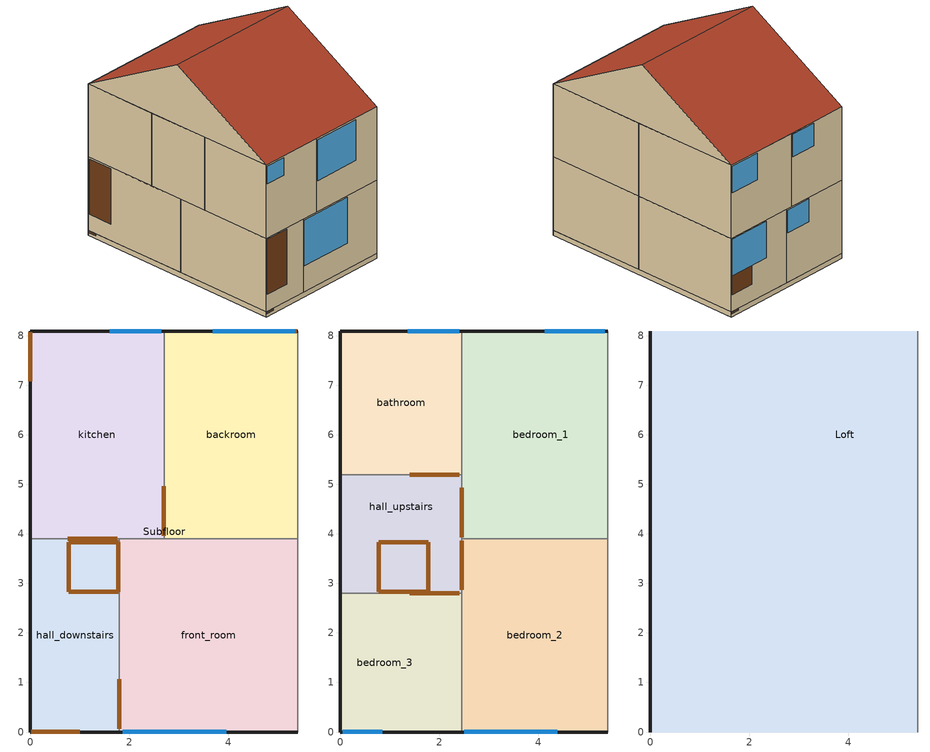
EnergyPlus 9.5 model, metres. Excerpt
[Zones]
hall_downstairs
 floor to Subfloor (GroundFloor-Construction): 1.8,3.9 1.8,0 0,0 0,3.9 z0.6
 wall outside (Wall-Construction): 0,3.9 0,0 1.8,0 z0.6:3.4
 wall to front_room (InternalWall-Construction): 1.8,0 1.8,3.9 z0.6:3.4
 wall to kitchen (InternalWall-Construction): 1.8,3.9 0,3.9 z0.6:3.4
 door inside (PartitionDoor-Construction): 1.8,0.07 1.8,1.06 z1.12:3.33; 1.76,3.9 0.76,3.9 z1.14:3.36
 door inside (HoleConstruction-Construction): 1.77,2.83 1.77,3.83 0.77,3.83 0.77,2.83 z3.4
 door (ExternalDoor-Construction): 0.04,0 0.99,0 z1.25:3.36
front_room
 floor to Subfloor (GroundFloor-Construction): 5.4,3.9 5.4,0 1.8,0 1.8,3.9 z0.6
 wall outside (Wall-Construction): 1.8,0 5.4,0 z0.6:3.4
 wall adiabatic (Adiabatic Wall-Construction): 5.4,0 5.4,3.9 z0.6:3.4
 wall to kitchen (InternalWall-Construction): 2.7,3.9 1.8,3.9 z0.6:3.4
 wall to backroom (InternalWall-Construction): 5.4,3.9 2.7,3.9 z0.6:3.4
 window (Single Glazing): 1.86,0 3.96,0 z1.59:3.34
kitchen
 floor to Subfloor (GroundFloor-Construction): 2.7,8.1 2.7,3.9 0,3.9 0,8.1 z0.6
 wall outside (Wall-Construction): 2.7,8.1 0,8.1 0,3.9 z0.6:3.4
 wall to backroom (InternalWall-Construction): 2.7,3.9 2.7,8.1 z0.6:3.4
 window (Single Glazing): 2.65,8.1 1.61,8.1 z2.48:3.35
 door inside (PartitionDoor-Construction): 2.7,3.97 2.7,4.96 z1.12:3.33
 door (ExternalDoor-Construction): 0,8.03 0,7.08 z1.22:3.33
backroom
 floor to Subfloor (GroundFloor-Construction): 5.4,8.1 5.4,3.9 2.7,3.9 2.7,8.1 z0.6
 wall outside (Wall-Construction): 5.4,8.1 2.7,8.1 z0.6:3.4
 wall adiabatic (Adiabatic Wall-Construction): 5.4,3.9 5.4,8.1 z0.6:3.4
 window (Single Glazing): 5.34,8.1 3.68,8.1 z1.96:3.35
 door (ExternalDoor-Construction): 5.34,8.1 4.4,8.1 z1.24:3.35
Subfloor
 floor ground (SubFloor-Construction): 5.4,8.1 5.4,0 0,0 0,8.1 z0.4
 wall outside (Wall-Construction): 5.4,8.1 0,8.1 0,0 5.4,0 z0.4:0.6
 wall adiabatic (Adiabatic Wall-Construction): 5.4,0 5.4,8.1 z0.4:0.6
 door (AFN_AirBrickConstruction): 5.38,8.1 5.06,8.1 / 0.02,0 0.34,0 z0.52:0.58; 0,8.07 0,7.76 z0.51:0.57
bedroom_3
 floor to hall_downstairs (Floor-Construction): 1.8,2.8 1.8,0 0,0 0,2.8 z3.4
 floor to front_room (Floor-Construction): 2.45,2.8 2.45,0 1.8,0 1.8,2.8 z3.4
 wall outside (Wall-Construction): 0,2.8 0,0 2.45,0 z3.4:6.2
 wall to bedroom_2 (InternalWall-Construction): 2.45,0 2.45,2.8 z3.4:6.2
 wall to hall_upstairs (InternalWall-Construction): 2.45,2.8 0,2.8 z3.4:6.2
 window (Single Glazing): 0.05,0 0.85,0 z5.48:6.15
 door inside (PartitionDoor-Construction): 2.4,2.8 1.4,2.8 z3.94:6.15
bedroom_2
 floor to front_room (Floor-Construction): 5.4,3.9 5.4,0 2.45,0 2.45,3.9 z3.4
 wall outside (Wall-Construction): 2.45,0 5.4,0 z3.4:6.2
 wall adiabatic (Adiabatic Wall-Construction): 5.4,0 5.4,3.9 z3.4:6.2
 wall to hall_upstairs (InternalWall-Construction): 2.45,3.9 2.45,2.8 z3.4:6.2
 wall to bedroom_1 (InternalWall-Construction): 5.4,3.9 2.45,3.9 z3.4:6.2
 window (Single Glazing): 2.51,0 4.38,0 z4.58:6.14
 door inside (PartitionDoor-Construction): 2.45,3.86 2.45,2.87 z3.95:6.16
hall_upstairs
 floor to hall_downstairs (Floor-Construction): 1.8,3.9 1.8,2.8 0,2.8 0,3.9 z3.4
 floor to kitchen (Floor-Construction): 2.45,5.2 2.45,3.9 1.8,3.9 0,3.9 0,5.2 z3.4
 floor to front_room (Floor-Construction): 2.45,3.9 2.45,2.8 1.8,2.8 1.8,3.9 z3.4
 wall outside (Wall-Construction): 0,5.2 0,2.8 z3.4:6.2
 wall to bedroom_1 (InternalWall-Construction): 2.45,3.9 2.45,5.2 z3.4:6.2
 wall to bathroom (InternalWall-Construction): 2.45,5.2 0,5.2 z3.4:6.2
 door inside (PartitionDoor-Construction): 2.45,3.94 2.45,4.93 z3.95:6.16; 2.4,5.2 1.4,5.2 z3.94:6.15
bathroom
 floor to kitchen (Floor-Construction): 2.45,8.1 2.45,5.2 0,5.2 0,8.1 z3.4
 wall outside (Wall-Construction): 2.45,8.1 0,8.1 0,5.2 z3.4:6.2
 wall to bedroom_1 (InternalWall-Construction): 2.45,5.2 2.45,8.1 z3.4:6.2
 window (Single Glazing): 2.4,8.1 1.36,8.1 z5.28:6.15
bedroom_1
 floor to kitchen (Floor-Construction): 2.7,8.1 2.7,3.9 2.45,3.9 2.45,8.1 z3.4
 floor to backroom (Floor-Construction): 5.4,8.1 5.4,3.9 2.7,3.9 2.7,8.1 z3.4
 wall outside (Wall-Construction): 5.4,8.1 2.45,8.1 z3.4:6.2
 wall adiabatic (Adiabatic Wall-Construction): 5.4,3.9 5.4,8.1 z3.4:6.2
 window (Single Glazing): 5.34,8.1 4.13,8.1 z5.13:6.14
Loft
 floor to bedroom_3 (Last floor-Construction): 2.45,2.8 2.45,0 0,0 0,2.8 z6.2
 floor to bedroom_2 (Last floor-Construction): 5.4,3.9 5.4,0 2.45,0 2.45,3.9 z6.2
 floor to hall_upstairs (Last floor-Construction): 2.45,5.2 2.45,2.8 0,2.8 0,5.2 z6.2
 floor to bathroom (Last floor-Construction): 2.45,8.1 2.45,5.2 0,5.2 0,8.1 z6.2
 floor to bedroom_1 (Last floor-Construction): 5.4,8.1 5.4,3.9 2.45,3.9 2.45,8.1 z6.2
 wall outside (Wall-Construction): 0,8.1,6.2 0,0,6.2 0,4.05,8.5
 wall adiabatic (Adiabatic Wall-Construction): 5.4,0,6.2 5.4,8.1,6.2 5.4,4.05,8.5
 roof outside (Roof-Construction): 0,4.05,8.5 0,0,6.2 5.4,0,6.2 5.4,4.05,8.5; 5.4,4.05,8.5 5.4,8.1,6.2 0,8.1,6.2 0,4.05,8.5
[Building]
Mid terraced solid walls - thermostat experiment: North Axis=30; Terrain=Suburbs; Loads Convergence Tolerance Value=0.04; Temperature Convergence Tolerance Value=0.4; Solar Distribution=FullExterior; Maximum Number of Warmup Days=25; Minimum Number of Warmup Days=6
[Site:Location]
cambridge-cambridgeshire: Latitude=52.205; Longitude=0.122; Time Zone=0; Elevation=43.5
[SITE:GROUNDTEMPERATURE:BUILDINGSURFACE]
6.4, 5.9, 6.9, 8.9, 11, 13.5, 16.1, 16, 15.3, 13.5, 10.8, 7.6
[MATERIAL]
Name | Roughness | Thickness | Conductivity | Density | Specific Heat | Thermal Absorptance | Solar Absorptance | Visible Absorptance
beizaee_brick_outer_leaf-Wall-0.105; beizaee_brick_outer_leaf-Adiabatic Wall-0.105 | Rough | 0.105 | 0.84 | 800 | 1700 | 0.9 | 0.7 | 0.7
beizaee_brick_inner_leaf-Wall-0.105; beizaee_brick_inner_leaf-Adiabatic Wall-0.105; beizaee_brick_inner_leaf-InternalWall-0.105 | Rough | 0.105 | 0.62 | 800 | 1700 | 0.9 | 0.7 | 0.7
beizaee_plaster_dense-Wall-0.013; beizaee_plaster_dense-Adiabatic Wall-0.013; beizaee_plaster_dense-InternalWall-0.013 | Smooth | 0.013 | 0.5 | 1000 | 1300 | 0.9 | 0.7 | 0.7
Adiabatic_insulation-Adiabatic Wall-1.0 | Rough | 1 | 0.01 | 10 | 100 | 0.9 | 0.7 | 0.7
beizaee_clay_tile-Roof-0.025 | MediumSmooth | 0.025 | 1 | 800 | 2000 | 0.9 | 0.7 | 0.7
beizaee_roofing_felt-Roof-0.005 | Rough | 0.005 | 0.19 | 837 | 960 | 0.9 | 0.7 | 0.7
beizaee_timber_flooring-GroundFloor-0.02; beizaee_timber_flooring-Floor-0.02 | MediumSmooth | 0.02 | 0.14 | 1200 | 650 | 0.9 | 0.7 | 0.7
beizaee_carpet-GroundFloor-0.005; beizaee_carpet-Floor-0.005 | Rough | 0.005 | 0.06 | 1300 | 200 | 0.95 | 0.7 | 0.7
beizaee_plasterboard-Floor-0.013; beizaee_plasterboard-Last floor-0.013 | Smooth | 0.013 | 0.25 | 896 | 2800 | 0.9 | 0.7 | 0.7
Painted_plaster_CODE-ExternalDoor-0.04 | MediumSmooth | 0.04 | 0.58 | 800 | 1090 | 0.96 | 0.92 | 0.92
Painted_plaster_CODE-ExternalDoor-0.02 | MediumSmooth | 0.02 | 0.58 | 800 | 1090 | 0.96 | 0.92 | 0.92
Door_WoodSolid_35mm-PartitionDoor-0.035 | Rough | 0.035 | 0.19 | 700 | 2390 | 0.9 | 0.5 | 0.5
Wood_plastic_CODE-Furniture-0.0254 | Smooth | 0.0254 | 0.5 | 800 | 1400 | 0.95 | 0.78 | 0.78
Alluvial_clay_CODE-SubFloor-0.1 | Rough | 0.1 | 1.21 | 1960 | 840 | 0.9 | 0.7 | 0.7
[MATERIAL:NOMASS] Thermal Absorptance=0.9; Solar Absorptance=0.7; Visible Absorptance=0.7
Name | Roughness | Thermal Resistance
AIR-GAP-Wall-0.07; AIR-GAP-Adiabatic Wall-0.07; AIR-GAP-Roof-0.02; AIR-GAP-Floor-0.1 | Smooth | 0.15
AFN_AirBrickPanel | Rough | 0.1
[MATERIAL:INFRAREDTRANSPARENT]
IRTMaterial
[WINDOWMATERIAL:GLAZING]
beizaee_glazing: Optical Data Type=SpectralAverage; Thickness=0.003; Solar Transmittance at Normal Incidence=0.837; Front Side Solar Reflectance at Normal Incidence=0.075; Back Side Solar Reflectance at Normal Incidence=0.075; Visible Transmittance at Normal Incidence=0.898; Front Side Visible Reflectance at Normal Incidence=0.081; Back Side Visible Reflectance at Normal Incidence=0.081; Infrared Transmittance at Normal Incidence=0; Front Side Infrared Hemispherical Emissivity=0.84; Back Side Infrared Hemispherical Emissivity=0.84; Conductivity=0.9; Dirt Correction Factor for Solar and Visible Transmittance=1; Solar Diffusing=No; Youngs modulus=72000000000; Poissons ratio=0.22
[WINDOWMATERIAL:SHADE]
always_closed_blind_mat: Solar Transmittance=0.2; Solar Reflectance=0.2; Visible Transmittance=0.05; Visible Reflectance=0.3; Infrared Hemispherical Emissivity=0.9; Infrared Transmittance=0; Thickness=0.9; Conductivity=0.1; Shade to Glass Distance=0.1; Top Opening Multiplier=0.001; Bottom Opening Multiplier=0.002; LeftSide Opening Multiplier=0.5; RightSide Opening Multiplier=0.5; Airflow Permeability=0
[CONSTRUCTION]
Wall-Construction: beizaee_brick_outer_leaf-Wall-0.105, AIR-GAP-Wall-0.07, beizaee_brick_inner_leaf-Wall-0.105, beizaee_plaster_dense-Wall-0.013
Adiabatic Wall-Construction: beizaee_brick_outer_leaf-Adiabatic Wall-0.105, AIR-GAP-Adiabatic Wall-0.07, beizaee_brick_inner_leaf-Adiabatic Wall-0.105, beizaee_plaster_dense-Adiabatic Wall-0.013, Adiabatic_insulation-Adiabatic Wall-1.0
Roof-Construction: beizaee_clay_tile-Roof-0.025, AIR-GAP-Roof-0.02, beizaee_roofing_felt-Roof-0.005
GroundFloor-Construction: beizaee_timber_flooring-GroundFloor-0.02, beizaee_carpet-GroundFloor-0.005
Floor-Construction: beizaee_plasterboard-Floor-0.013, AIR-GAP-Floor-0.1, beizaee_timber_flooring-Floor-0.02, beizaee_carpet-Floor-0.005
InternalWall-Construction: beizaee_plaster_dense-InternalWall-0.013, beizaee_brick_inner_leaf-InternalWall-0.105, beizaee_plaster_dense-InternalWall-0.013
HoleConstruction-Construction: IRTMaterial
ExternalDoor-Construction: Painted_plaster_CODE-ExternalDoor-0.02, Painted_plaster_CODE-ExternalDoor-0.04, Painted_plaster_CODE-ExternalDoor-0.02
PartitionDoor-Construction: Door_WoodSolid_35mm-PartitionDoor-0.035
Furniture-Construction: Wood_plastic_CODE-Furniture-0.0254
Last floor-Construction: beizaee_plasterboard-Last floor-0.013
SubFloor-Construction: Alluvial_clay_CODE-SubFloor-0.1
Single Glazing: beizaee_glazing
AFN_AirBrickConstruction: AFN_AirBrickPanel
[ZONE] Type=1; Multiplier=1; Ceiling Height=autocalculate; Volume=autocalculate; Floor Area=autocalculate; Part of Total Floor Area=Yes
hall_downstairs; front_room; kitchen; backroom; bedroom_3; bedroom_1; hall_upstairs; bathroom; bedroom_2; Subfloor; Loft
[WINDOWSHADINGCONTROL]
bedroom_3_blinds: Zone=bedroom_3; Shading Type=InteriorShade; Shading Control Type=AlwaysOn; Schedule=AlwaysOnSchedule; Shading Control Is Scheduled=Yes; Glare Control Is Active=No; Shading Device Material=always_closed_blind_mat; Type of Slat Angle Control for Blinds=FixedSlatAngle; Multiple Surface Control Type=Group; Fenestration Surface 1=Block bedroom_3 Storey 0 Wall 0004_window
[INTERNALMASS] Construction=Furniture-Construction
Name | Zone or ZoneList | Surface Area
IntMass-Furniture-hall_downstairs | hall_downstairs | 148.06
IntMass-Furniture-front_room | front_room | 296.119
IntMass-Furniture-kitchen | kitchen | 239.173
IntMass-Furniture-backroom | backroom | 239.173
IntMass-Furniture-bedroom_3 | bedroom_3 | 14.4685
IntMass-Furniture-bedroom_2 | bedroom_2 | 24.2653
IntMass-Furniture-hall_upstairs | hall_upstairs | 124.016
IntMass-Furniture-bathroom | bathroom | 14.9852
IntMass-Furniture-bedroom_1 | bedroom_1 | 26.1319
[ZONECONTROL:THERMOSTAT] Control Type Schedule=AlwaysOnSchedule; Temperature Difference Between Cutout And Setpoint=0
Name | Zone or ZoneList | Control 1
hall_downstairs_Thermostat | hall_downstairs | hall_downstairs_Coheat_Set
front_room_Thermostat | front_room | front_room_Coheat_Set
kitchen_Thermostat | kitchen | kitchen_Coheat_Set
backroom_Thermostat | backroom | backroom_Coheat_Set
bedroom_3_Thermostat | bedroom_3 | bedroom_3_Coheat_Set
bedroom_1_Thermostat | bedroom_1 | bedroom_1_Coheat_Set
hall_upstairs_Thermostat | hall_upstairs | hall_upstairs_Coheat_Set
bathroom_Thermostat | bathroom | bathroom_Coheat_Set
bedroom_2_Thermostat | bedroom_2 | bedroom_2_Coheat_Set
[THERMOSTATSETPOINT:SINGLEHEATING]
Name | Setpoint Temperature Schedule
hall_downstairs_Coheat_Set | hall_downstairs-thermostat dual sp control-heating-ext
front_room_Coheat_Set | front_room-thermostat dual sp control-heating-ext
kitchen_Coheat_Set | kitchen-thermostat dual sp control-heating-ext
backroom_Coheat_Set | backroom-thermostat dual sp control-heating-ext
bedroom_3_Coheat_Set | bedroom_3-thermostat dual sp control-heating-ext
bedroom_1_Coheat_Set | bedroom_1-thermostat dual sp control-heating-ext
hall_upstairs_Coheat_Set | hall_upstairs-thermostat dual sp control-heating-ext
bathroom_Coheat_Set | bathroom-thermostat dual sp control-heating-ext
bedroom_2_Coheat_Set | bedroom_2-thermostat dual sp control-heating-ext
[ZONEHVAC:IDEALLOADSAIRSYSTEM] Availability Schedule=AlwaysOnSchedule; Maximum Heating Supply Air Temperature=50; Minimum Cooling Supply Air Temperature=13; Maximum Heating Supply Air Humidity Ratio=0.0156; Minimum Cooling Supply Air Humidity Ratio=0.0077; Heating Limit=NoLimit; Cooling Limit=NoLimit; Heating Availability Schedule=AlwaysOnSchedule; Cooling Availability Schedule=AlwaysOffSchedule; Dehumidification Control Type=None; Cooling Sensible Heat Ratio=0.7; Humidification Control Type=None; Demand Controlled Ventilation Type=None; Outdoor Air Economizer Type=NoEconomizer; Heat Recovery Type=None; Sensible Heat Recovery Effectiveness=0; Latent Heat Recovery Effectiveness=0
hall_downstairs_IdealLoads; front_room_IdealLoads; kitchen_IdealLoads; backroom_IdealLoads; bedroom_3_IdealLoads; bedroom_1_IdealLoads; hall_upstairs_IdealLoads; bathroom_IdealLoads; bedroom_2_IdealLoads
[Zone equipment]
hall_downstairs: hall_downstairs_IdealLoads
front_room: front_room_IdealLoads
kitchen: kitchen_IdealLoads
backroom: backroom_IdealLoads
bedroom_3: bedroom_3_IdealLoads
bedroom_1: bedroom_1_IdealLoads
hall_upstairs: hall_upstairs_IdealLoads
bathroom: bathroom_IdealLoads
bedroom_2: bedroom_2_IdealLoads
[SCHEDULE:COMPACT]
hall_downstairs-thermostat dual sp control-heating-ext: Through: 12/31, For: AllDays, Until: 24:00, 24
front_room-thermostat dual sp control-heating-ext: Through: 12/31, For: AllDays, Until: 24:00, 24.32
kitchen-thermostat dual sp control-heating-ext: Through: 12/31, For: AllDays, Until: 24:00, 25.15
backroom-thermostat dual sp control-heating-ext: Through: 12/31, For: AllDays, Until: 24:00, 24.64
bedroom_3-thermostat dual sp control-heating-ext: Through: 12/31, For: AllDays, Until: 24:00, 24.83
bedroom_1-thermostat dual sp control-heating-ext: Through: 12/31, For: AllDays, Until: 24:00, 24.62
hall_upstairs-thermostat dual sp control-heating-ext; bedroom_2-thermostat dual sp control-heating-ext: Through: 12/31, For: AllDays, Until: 24:00, 24.67
bathroom-thermostat dual sp control-heating-ext: Through: 12/31, For: AllDays, Until: 24:00, 23.53
[SCHEDULE:CONSTANT]
Name | Hourly Value
AlwaysOnSchedule | 1
AlwaysOffSchedule | 0
[AIRFLOWNETWORK:SIMULATIONCONTROL]
AFN_SimulationControl: AirflowNetwork Control=MultizoneWithoutDistribution; Wind Pressure Coefficient Type=Input; Height Selection for Local Wind Pressure Calculation=ExternalNode; Building Type=LowRise; Maximum Number of Iterations=500; Initialization Type=ZeroNodePressures; Relative Airflow Convergence Tolerance=1e-05; Absolute Airflow Convergence Tolerance=1e-06; Convergence Acceleration Limit=-0.5; Azimuth Angle of Long Axis of Building=0; Ratio of Building Width Along Short Axis to Width Along Long Axis=1; Height Dependence of External Node Temperature=No; Solver=SkylineLU; Allow Unsupported Zone Equipment=No
[AIRFLOWNETWORK:MULTIZONE:ZONE] Ventilation Control Mode=Constant; Minimum Venting Open Factor=1; Indoor and Outdoor Temperature Difference Lower Limit For Maximum Venting Open Factor=0; Indoor and Outdoor Temperature Difference Upper Limit for Minimum Venting Open Factor=100; Indoor and Outdoor Enthalpy Difference Lower Limit For Maximum Venting Open Factor=0; Indoor and Outdoor Enthalpy Difference Upper Limit for Minimum Venting Open Factor=100000; Venting Availability Schedule=AlwaysOnSchedule; Single Sided Wind Pressure Coefficient Algorithm=Standard; Facade Width=0
hall_downstairs; front_room; kitchen; backroom; bedroom_3; bedroom_1; hall_upstairs; bathroom; bedroom_2; Subfloor; Loft
[AIRFLOWNETWORK:MULTIZONE:SURFACE] WindowDoor Opening Factor or Crack Factor=1; Minimum Venting Open Factor=0; Indoor and Outdoor Temperature Difference Lower Limit For Maximum Venting Open Factor=0; Indoor and Outdoor Temperature Difference Upper Limit for Minimum Venting Open Factor=100; Indoor and Outdoor Enthalpy Difference Lower Limit For Maximum Venting Open Factor=0; Indoor and Outdoor Enthalpy Difference Upper Limit for Minimum Venting Open Factor=300000; Equivalent Rectangle Method=PolygonHeight; Equivalent Rectangle Aspect Ratio=1
Name | Leakage Component | Ventilation Control Mode | Venting Availability Schedule
Block hall_downstairs Storey 0 Wall 0003 | Block hall_downstairs Storey 0 Wall 0003_Surface_Crack | ZoneLevel
Block hall_downstairs Storey 0 Wall 0004 | Block hall_downstairs Storey 0 Wall 0004_Surface_Crack | ZoneLevel
Block front_room Storey 0 Wall 0004 | Block front_room Storey 0 Wall 0004_Surface_Crack | ZoneLevel
Block kitchen Storey 0 Wall 0002 | Block kitchen Storey 0 Wall 0002_Surface_Crack | ZoneLevel
Block kitchen Storey 0 Wall 0003 | Block kitchen Storey 0 Wall 0003_Surface_Crack | ZoneLevel
Block backroom Storey 0 Wall 0002 | Block backroom Storey 0 Wall 0002_Surface_Crack | ZoneLevel
Block bedroom_3 Storey 0 Wall 0003 | Block bedroom_3 Storey 0 Wall 0003_Surface_Crack | ZoneLevel
Block bedroom_3 Storey 0 Wall 0004 | Block bedroom_3 Storey 0 Wall 0004_Surface_Crack | ZoneLevel
Block bedroom_2 Storey 0 Wall 0004 | Block bedroom_2 Storey 0 Wall 0004_Surface_Crack | ZoneLevel
Block hall_upstairs Storey 0 Wall 0003 | Block hall_upstairs Storey 0 Wall 0003_Surface_Crack | ZoneLevel
Block bathroom Storey 0 Wall 0002 | Block bathroom Storey 0 Wall 0002_Surface_Crack | ZoneLevel
Block bathroom Storey 0 Wall 0003 | Block bathroom Storey 0 Wall 0003_Surface_Crack | ZoneLevel
Block bedroom_1 Storey 0 Wall 0002 | Block bedroom_1 Storey 0 Wall 0002_Surface_Crack | ZoneLevel
Block Subfloor Storey 0 Wall 0002 | Block Subfloor Storey 0 Wall 0002_Surface_Crack | ZoneLevel
Block Subfloor Storey 0 Wall 0003 | Block Subfloor Storey 0 Wall 0003_Surface_Crack | ZoneLevel
Block Subfloor Storey 0 Wall 0004 | Block Subfloor Storey 0 Wall 0004_Surface_Crack | ZoneLevel
roof surface 1 | roof surface 1_Surface_Crack | ZoneLevel
roof surface 2 | roof surface 2_Surface_Crack | ZoneLevel
loft side wall 1 | loft side wall 1_Surface_Crack | ZoneLevel
Block hall_downstairs Storey 0 Wall 0001_1 | Block hall_downstairs Storey 0 Wall 0001_1_Surface_Crack | ZoneLevel
Block front_room Storey 0 Wall 0003_1 | Block front_room Storey 0 Wall 0003_1_Surface_Crack | ZoneLevel
Block hall_downstairs Storey 0 Wall 0002_1 | Block hall_downstairs Storey 0 Wall 0002_1_Surface_Crack | ZoneLevel
Block kitchen Storey 0 Wall 0004_1 | Block kitchen Storey 0 Wall 0004_1_Surface_Crack | ZoneLevel
Block kitchen Storey 0 Wall 0004_2 | Block kitchen Storey 0 Wall 0004_2_Surface_Crack | ZoneLevel
Block hall_downstairs Storey 0 Floor 0001_1 | Block hall_downstairs Storey 0 Floor 0001_1_Surface_Crack | ZoneLevel
storey 2 Subfloor ceiling_1 | storey 2 Subfloor ceiling_1_Surface_Crack | ZoneLevel
storey 2 Subfloor ceiling_2 | storey 2 Subfloor ceiling_2_Surface_Crack | ZoneLevel
storey 2 Subfloor ceiling_3 | storey 2 Subfloor ceiling_3_Surface_Crack | ZoneLevel
storey 2 Subfloor ceiling_4 | storey 2 Subfloor ceiling_4_Surface_Crack | ZoneLevel
Block hall_downstairs Storey 0 Roof 0001_1 | Block hall_downstairs Storey 0 Roof 0001_1_Surface_Crack | ZoneLevel
Block hall_downstairs Storey 0 Roof 0001_2 | Block hall_downstairs Storey 0 Roof 0001_2_Surface_Crack | ZoneLevel
Block bedroom_3 Storey 0 Floor 0001_1 | Block bedroom_3 Storey 0 Floor 0001_1_Surface_Crack | ZoneLevel
Block bedroom_3 Storey 0 Floor 0001_2 | Block bedroom_3 Storey 0 Floor 0001_2_Surface_Crack | ZoneLevel
Block hall_upstairs Storey 0 Floor 0001_1 | Block hall_upstairs Storey 0 Floor 0001_1_Surface_Crack | ZoneLevel
Block hall_upstairs Storey 0 Floor 0001_2 | Block hall_upstairs Storey 0 Floor 0001_2_Surface_Crack | ZoneLevel
Block hall_upstairs Storey 0 Floor 0001_3 | Block hall_upstairs Storey 0 Floor 0001_3_Surface_Crack | ZoneLevel
Block front_room Storey 0 Wall 0002_1 | Block front_room Storey 0 Wall 0002_1_Surface_Crack | ZoneLevel
Block front_room Storey 0 Wall 0002_2 | Block front_room Storey 0 Wall 0002_2_Surface_Crack | ZoneLevel
Block backroom Storey 0 Wall 0004_1 | Block backroom Storey 0 Wall 0004_1_Surface_Crack | ZoneLevel
Block front_room Storey 0 Floor 0001_1 | Block front_room Storey 0 Floor 0001_1_Surface_Crack | ZoneLevel
Block front_room Storey 0 Roof 0001_1 | Block front_room Storey 0 Roof 0001_1_Surface_Crack | ZoneLevel
Block front_room Storey 0 Roof 0001_2 | Block front_room Storey 0 Roof 0001_2_Surface_Crack | ZoneLevel
Block front_room Storey 0 Roof 0001_3 | Block front_room Storey 0 Roof 0001_3_Surface_Crack | ZoneLevel
Block bedroom_2 Storey 0 Floor 0001_1 | Block bedroom_2 Storey 0 Floor 0001_1_Surface_Crack | ZoneLevel
Block kitchen Storey 0 Wall 0001_1 | Block kitchen Storey 0 Wall 0001_1_Surface_Crack | ZoneLevel
Block backroom Storey 0 Wall 0003_1 | Block backroom Storey 0 Wall 0003_1_Surface_Crack | ZoneLevel
Block kitchen Storey 0 Floor 0001_1 | Block kitchen Storey 0 Floor 0001_1_Surface_Crack | ZoneLevel
Block kitchen Storey 0 Roof 0001_1 | Block kitchen Storey 0 Roof 0001_1_Surface_Crack | ZoneLevel
Block kitchen Storey 0 Roof 0001_2 | Block kitchen Storey 0 Roof 0001_2_Surface_Crack | ZoneLevel
Block kitchen Storey 0 Roof 0001_3 | Block kitchen Storey 0 Roof 0001_3_Surface_Crack | ZoneLevel
Block bathroom Storey 0 Floor 0001_1 | Block bathroom Storey 0 Floor 0001_1_Surface_Crack | ZoneLevel
Block bedroom_1 Storey 0 Floor 0001_1 | Block bedroom_1 Storey 0 Floor 0001_1_Surface_Crack | ZoneLevel
Block bedroom_1 Storey 0 Floor 0001_2 | Block bedroom_1 Storey 0 Floor 0001_2_Surface_Crack | ZoneLevel
Block backroom Storey 0 Floor 0001_1 | Block backroom Storey 0 Floor 0001_1_Surface_Crack | ZoneLevel
Block backroom Storey 0 Roof 0001_1 | Block backroom Storey 0 Roof 0001_1_Surface_Crack | ZoneLevel
Block bedroom_3 Storey 0 Wall 0001_1 | Block bedroom_3 Storey 0 Wall 0001_1_Surface_Crack | ZoneLevel
Block bedroom_2 Storey 0 Wall 0003_1 | Block bedroom_2 Storey 0 Wall 0003_1_Surface_Crack | ZoneLevel
Block bedroom_2 Storey 0 Wall 0003_2 | Block bedroom_2 Storey 0 Wall 0003_2_Surface_Crack | ZoneLevel
Block bedroom_3 Storey 0 Wall 0002_1 | Block bedroom_3 Storey 0 Wall 0002_1_Surface_Crack | ZoneLevel
Block hall_upstairs Storey 0 Wall 0004_1 | Block hall_upstairs Storey 0 Wall 0004_1_Surface_Crack | ZoneLevel
storey 2 bedroom_3 ceiling_1 | storey 2 bedroom_3 ceiling_1_Surface_Crack | ZoneLevel
Block Loft_0 Storey 0 Floor 0001_1 | Block Loft_0 Storey 0 Floor 0001_1_Surface_Crack | ZoneLevel
Block bedroom_2 Storey 0 Wall 0002_1 | Block bedroom_2 Storey 0 Wall 0002_1_Surface_Crack | ZoneLevel
Block bedroom_1 Storey 0 Wall 0004_1 | Block bedroom_1 Storey 0 Wall 0004_1_Surface_Crack | ZoneLevel
Block hall_upstairs Storey 0 Wall 0001_1 | Block hall_upstairs Storey 0 Wall 0001_1_Surface_Crack | ZoneLevel
Block hall_upstairs Storey 0 Wall 0001_2 | Block hall_upstairs Storey 0 Wall 0001_2_Surface_Crack | ZoneLevel
storey 2 bedroom_2 ceiling_1 | storey 2 bedroom_2 ceiling_1_Surface_Crack | ZoneLevel
Block Loft_1 Storey 0 Floor 0001_1 | Block Loft_1 Storey 0 Floor 0001_1_Surface_Crack | ZoneLevel
Block bedroom_1 Storey 0 Wall 0003_1 | Block bedroom_1 Storey 0 Wall 0003_1_Surface_Crack | ZoneLevel
Block bedroom_1 Storey 0 Wall 0003_2 | Block bedroom_1 Storey 0 Wall 0003_2_Surface_Crack | ZoneLevel
Block hall_upstairs Storey 0 Wall 0002_1 | Block hall_upstairs Storey 0 Wall 0002_1_Surface_Crack | ZoneLevel
Block bathroom Storey 0 Wall 0004_1 | Block bathroom Storey 0 Wall 0004_1_Surface_Crack | ZoneLevel
storey 2 hall_upstairs ceiling_1 | storey 2 hall_upstairs ceiling_1_Surface_Crack | ZoneLevel
Block Loft_2 Storey 0 Floor 0001_1 | Block Loft_2 Storey 0 Floor 0001_1_Surface_Crack | ZoneLevel
Block bathroom Storey 0 Wall 0001_1 | Block bathroom Storey 0 Wall 0001_1_Surface_Crack | ZoneLevel
storey 2 bathroom ceiling_1 | storey 2 bathroom ceiling_1_Surface_Crack | ZoneLevel
Block Loft_3 Storey 0 Floor 0001_1 | Block Loft_3 Storey 0 Floor 0001_1_Surface_Crack | ZoneLevel
storey 2 bedroom_1 ceiling_1 | storey 2 bedroom_1 ceiling_1_Surface_Crack | ZoneLevel
Block Loft_4 Storey 0 Floor 0001_1 | Block Loft_4 Storey 0 Floor 0001_1_Surface_Crack | ZoneLevel
Block front_room Storey 0 Wall 0004_window | Block front_room Storey 0 Wall 0004_window_Opening | Constant | AlwaysOffSchedule
Block backroom Storey 0 Wall 0002_window | Block backroom Storey 0 Wall 0002_window_Opening | Constant | AlwaysOffSchedule
Block kitchen Storey 0 Wall 0002_window | Block kitchen Storey 0 Wall 0002_window_Opening | Constant | AlwaysOffSchedule
Block bedroom_3 Storey 0 Wall 0004_window | Block bedroom_3 Storey 0 Wall 0004_window_Opening | Constant | AlwaysOffSchedule
Block bedroom_1 Storey 0 Wall 0002_window | Block bedroom_1 Storey 0 Wall 0002_window_Opening | Constant | AlwaysOffSchedule
Block bedroom_2 Storey 0 Wall 0004_window | Block bedroom_2 Storey 0 Wall 0004_window_Opening | Constant | AlwaysOffSchedule
Block bathroom Storey 0 Wall 0002_window | Block bathroom Storey 0 Wall 0002_window_Opening | Constant | AlwaysOffSchedule
Block front_room Storey 0 Wall 0003_1_door | Block front_room Storey 0 Wall 0003_1_door_Opening | Constant | AlwaysOnSchedule
Block kitchen Storey 0 Wall 0004_1_door | Block kitchen Storey 0 Wall 0004_1_door_Opening | Constant | AlwaysOnSchedule
Block backroom Storey 0 Wall 0003_1_door | Block backroom Storey 0 Wall 0003_1_door_Opening | Constant | AlwaysOnSchedule
Block bedroom_3 Storey 0 Wall 0002_1_door | Block bedroom_3 Storey 0 Wall 0002_1_door_Opening | Constant | AlwaysOnSchedule
Block bedroom_1 Storey 0 Wall 0003_1_door | Block bedroom_1 Storey 0 Wall 0003_1_door_Opening | Constant | AlwaysOnSchedule
Block bathroom Storey 0 Wall 0004_1_door | Block bathroom Storey 0 Wall 0004_1_door_Opening | Constant | AlwaysOnSchedule
Block bedroom_2 Storey 0 Wall 0003_2_door | Block bedroom_2 Storey 0 Wall 0003_2_door_Opening | Constant | AlwaysOnSchedule
Block hall_downstairs Storey 0 Roof 0001_1_hole | Block hall_downstairs Storey 0 Roof 0001_1_hole_Opening | Constant | AlwaysOnSchedule
Block hall_downstairs Storey 0 Wall 0004_extdoor | Block hall_downstairs Storey 0 Wall 0004_extdoor_Opening | Constant | AlwaysOffSchedule
Block kitchen Storey 0 Wall 0003_extdoor | Block kitchen Storey 0 Wall 0003_extdoor_Opening | Constant | AlwaysOffSchedule
Block backroom Storey 0 Wall 0002_extdoor | Block backroom Storey 0 Wall 0002_extdoor_Opening | Constant | AlwaysOffSchedule
Block Subfloor Storey 0 Wall 0002_vent | Block Subfloor Storey 0 Wall 0002_vent_Opening | Constant | AlwaysOnSchedule
Block Subfloor Storey 0 Wall 0004_vent | Block Subfloor Storey 0 Wall 0004_vent_Opening | Constant | AlwaysOnSchedule
Block Subfloor Storey 0 Wall 0003_vent | Block Subfloor Storey 0 Wall 0003_vent_Opening | Constant | AlwaysOnSchedule
[AIRFLOWNETWORK:MULTIZONE:REFERENCECRACKCONDITIONS]
ReferenceCrackConditions: Reference Temperature=20; Reference Barometric Pressure=101325; Reference Humidity Ratio=0
[AIRFLOWNETWORK:MULTIZONE:SURFACE:CRACK] Reference Crack Conditions=ReferenceCrackConditions
Name | Air Mass Flow Coefficient at Reference Conditions | Air Mass Flow Exponent
Block Loft_0 Storey 0 Floor 0001_1_Surface_Crack | 0.02058 | 0.7
Block Loft_1 Storey 0 Floor 0001_1_Surface_Crack | 0.034515 | 0.7
Block Loft_2 Storey 0 Floor 0001_1_Surface_Crack | 0.01764 | 0.7
Block Loft_3 Storey 0 Floor 0001_1_Surface_Crack | 0.021315 | 0.7
Block Loft_4 Storey 0 Floor 0001_1_Surface_Crack | 0.03717 | 0.7
Block Subfloor Storey 0 Wall 0002_Surface_Crack; Block Subfloor Storey 0 Wall 0004_Surface_Crack | 0.000216 | 0.7
Block Subfloor Storey 0 Wall 0003_Surface_Crack | 0.000324 | 0.7
Block backroom Storey 0 Floor 0001_1_Surface_Crack; Block backroom Storey 0 Roof 0001_1_Surface_Crack; Block bedroom_1 Storey 0 Floor 0001_2_Surface_Crack; Block kitchen Storey 0 Floor 0001_1_Surface_Crack; storey 2 Subfloor ceiling_1_Surface_Crack; storey 2 Subfloor ceiling_4_Surface_Crack | 0.02268 | 0.7
Block backroom Storey 0 Wall 0002_Surface_Crack; Block kitchen Storey 0 Wall 0002_Surface_Crack | 0.001512 | 0.7
Block backroom Storey 0 Wall 0003_1_Surface_Crack; Block kitchen Storey 0 Wall 0001_1_Surface_Crack | 0.0588 | 0.75
Block backroom Storey 0 Wall 0004_1_Surface_Crack; Block front_room Storey 0 Wall 0002_2_Surface_Crack | 0.0378 | 0.75
Block bathroom Storey 0 Floor 0001_1_Surface_Crack; storey 2 bathroom ceiling_1_Surface_Crack | 0.007105 | 0.7
Block bathroom Storey 0 Wall 0001_1_Surface_Crack | 0.0203 | 0.75
Block bathroom Storey 0 Wall 0002_Surface_Crack | 0.000686 | 0.7
Block bathroom Storey 0 Wall 0003_Surface_Crack | 0.000812 | 0.7
Block bathroom Storey 0 Wall 0004_1_Surface_Crack | 0.01715 | 0.75
Block bedroom_1 Storey 0 Floor 0001_1_Surface_Crack; Block kitchen Storey 0 Roof 0001_3_Surface_Crack | 0.0021 | 0.7
Block bedroom_1 Storey 0 Wall 0002_Surface_Crack; Block bedroom_2 Storey 0 Wall 0004_Surface_Crack | 0.000413 | 0.7
Block bedroom_1 Storey 0 Wall 0003_1_Surface_Crack | 0.00455 | 0.75
Block bedroom_1 Storey 0 Wall 0003_2_Surface_Crack | 0.01015 | 0.75
Block bedroom_1 Storey 0 Wall 0004_1_Surface_Crack; Block bedroom_2 Storey 0 Wall 0002_1_Surface_Crack | 0.010325 | 0.75
Block bedroom_2 Storey 0 Floor 0001_1_Surface_Crack; Block front_room Storey 0 Roof 0001_3_Surface_Crack; storey 2 bedroom_2 ceiling_1_Surface_Crack | 0.02301 | 0.7
Block bedroom_2 Storey 0 Wall 0003_1_Surface_Crack | 0.0098 | 0.75
Block bedroom_2 Storey 0 Wall 0003_2_Surface_Crack | 0.00385 | 0.75
Block bedroom_3 Storey 0 Floor 0001_1_Surface_Crack | 0.00504 | 0.7
Block bedroom_3 Storey 0 Floor 0001_2_Surface_Crack | 0.00182 | 0.7
Block bedroom_3 Storey 0 Wall 0001_1_Surface_Crack | 0.00392 | 0.75
Block bedroom_3 Storey 0 Wall 0002_1_Surface_Crack | 0.00343 | 0.75
Block bedroom_3 Storey 0 Wall 0003_Surface_Crack | 0.0012544 | 0.7
Block bedroom_3 Storey 0 Wall 0004_Surface_Crack | 0.0010976 | 0.7
Block front_room Storey 0 Floor 0001_1_Surface_Crack; storey 2 Subfloor ceiling_3_Surface_Crack | 0.02808 | 0.7
Block front_room Storey 0 Roof 0001_1_Surface_Crack | 0.00143 | 0.7
Block front_room Storey 0 Roof 0001_2_Surface_Crack | 0.00364 | 0.7
Block front_room Storey 0 Wall 0002_1_Surface_Crack; Block kitchen Storey 0 Wall 0004_2_Surface_Crack | 0.0126 | 0.75
Block front_room Storey 0 Wall 0003_1_Surface_Crack; Block hall_downstairs Storey 0 Wall 0001_1_Surface_Crack | 0.0546 | 0.75
Block front_room Storey 0 Wall 0004_Surface_Crack | 0.0002016 | 0.7
Block hall_downstairs Storey 0 Floor 0001_1_Surface_Crack; storey 2 Subfloor ceiling_2_Surface_Crack | 0.01404 | 0.7
Block hall_downstairs Storey 0 Roof 0001_1_Surface_Crack | 0.00396 | 0.7
Block hall_downstairs Storey 0 Roof 0001_2_Surface_Crack | 0.01008 | 0.7
Block hall_downstairs Storey 0 Wall 0002_1_Surface_Crack; Block kitchen Storey 0 Wall 0004_1_Surface_Crack | 0.0252 | 0.75
Block hall_downstairs Storey 0 Wall 0003_Surface_Crack | 0.002184 | 0.7
Block hall_downstairs Storey 0 Wall 0004_Surface_Crack | 0.001008 | 0.7
Block hall_upstairs Storey 0 Floor 0001_1_Surface_Crack | 0.00198 | 0.7
Block hall_upstairs Storey 0 Floor 0001_2_Surface_Crack | 0.003185 | 0.7
Block hall_upstairs Storey 0 Floor 0001_3_Surface_Crack | 0.000715 | 0.7
Block hall_upstairs Storey 0 Wall 0001_1_Surface_Crack | 0.00308 | 0.75
Block hall_upstairs Storey 0 Wall 0001_2_Surface_Crack | 0.00364 | 0.75
Block hall_upstairs Storey 0 Wall 0002_1_Surface_Crack; Block hall_upstairs Storey 0 Wall 0004_1_Surface_Crack | 0.00686 | 0.75
Block hall_upstairs Storey 0 Wall 0003_Surface_Crack | 0.005376 | 0.7
Block kitchen Storey 0 Roof 0001_1_Surface_Crack | 0.01421 | 0.7
Block kitchen Storey 0 Roof 0001_2_Surface_Crack | 0.00637 | 0.7
Block kitchen Storey 0 Wall 0003_Surface_Crack | 0.002352 | 0.7
loft side wall 1_Surface_Crack | 0.0027945 | 0.7
roof surface 1_Surface_Crack; roof surface 2_Surface_Crack | 0.00565889 | 0.7
storey 2 bedroom_1 ceiling_1_Surface_Crack | 0.02478 | 0.7
storey 2 bedroom_3 ceiling_1_Surface_Crack | 0.00686 | 0.7
storey 2 hall_upstairs ceiling_1_Surface_Crack | 0.04704 | 0.7
[AIRFLOWNETWORK:MULTIZONE:COMPONENT:DETAILEDOPENING] Air Mass Flow Exponent When Opening is Closed=0.6; Type of Rectangular Large Vertical Opening LVO=NonPivoted; Extra Crack Length or Height of Pivoting Axis=0; Number of Sets of Opening Factor Data=2; Opening Factor 1=0; Discharge Coefficient for Opening Factor 1=0.001; Width Factor for Opening Factor 1=0; Height Factor for Opening Factor 1=0; Start Height Factor for Opening Factor 1=0; Opening Factor 2=1; Discharge Coefficient for Opening Factor 2=0.65; Width Factor for Opening Factor 2=1; Height Factor for Opening Factor 2=1; Start Height Factor for Opening Factor 2=0; Discharge Coefficient for Opening Factor 3=0; Width Factor for Opening Factor 3=0; Height Factor for Opening Factor 3=0; Start Height Factor for Opening Factor 3=0; Discharge Coefficient for Opening Factor 4=0; Width Factor for Opening Factor 4=0; Height Factor for Opening Factor 4=0; Start Height Factor for Opening Factor 4=0
Name | Air Mass Flow Coefficient When Opening is Closed
Block backroom Storey 0 Wall 0003_1_door_Opening; Block bathroom Storey 0 Wall 0004_1_door_Opening; Block bedroom_2 Storey 0 Wall 0003_2_door_Opening; Block bedroom_3 Storey 0 Wall 0002_1_door_Opening; Block front_room Storey 0 Wall 0003_1_door_Opening; Block kitchen Storey 0 Wall 0004_1_door_Opening | 0.128244
Block bedroom_1 Storey 0 Wall 0003_1_door_Opening | 0.128236
[AIRFLOWNETWORK:MULTIZONE:COMPONENT:SIMPLEOPENING] Minimum Density Difference for TwoWay Flow=0.0001; Discharge Coefficient=0.65
Name | Air Mass Flow Coefficient When Opening is Closed | Air Mass Flow Exponent When Opening is Closed
Block Subfloor Storey 0 Wall 0002_vent_Opening; Block Subfloor Storey 0 Wall 0003_vent_Opening; Block Subfloor Storey 0 Wall 0004_vent_Opening | 0.003794 | 0.66
Block backroom Storey 0 Wall 0002_extdoor_Opening; Block hall_downstairs Storey 0 Wall 0004_extdoor_Opening; Block kitchen Storey 0 Wall 0003_extdoor_Opening | 0.0110048 | 0.66
Block backroom Storey 0 Wall 0002_window_Opening | 0.0060914 | 0.6
Block bathroom Storey 0 Wall 0002_window_Opening | 0.0019052 | 0.6
Block bedroom_1 Storey 0 Wall 0002_window_Opening | 0.00111365 | 0.6
Block bedroom_2 Storey 0 Wall 0004_window_Opening | 0.0017159 | 0.6
Block bedroom_3 Storey 0 Wall 0004_window_Opening | 0.00233936 | 0.6
Block front_room Storey 0 Wall 0004_window_Opening | 0.00076842 | 0.6
Block kitchen Storey 0 Wall 0002_window_Opening | 0.0038104 | 0.6
[AIRFLOWNETWORK:MULTIZONE:COMPONENT:HORIZONTALOPENING]
Block hall_downstairs Storey 0 Roof 0001_1_hole_Opening: Air Mass Flow Coefficient When Opening is Closed=0.08; Air Mass Flow Exponent When Opening is Closed=0.6; Sloping Plane Angle=90; Discharge Coefficient=0.6
[AIRFLOWNETWORK:MULTIZONE:EXTERNALNODE] Symmetric Wind Pressure Coefficient Curve=No; Wind Angle Type=Absolute
Name | External Node Height | Wind Pressure Coefficient Curve
Block Subfloor Storey 0 Wall 0001 | 0.3 | Block Subfloor Storey 0 Wall 0001
Block Subfloor Storey 0 Wall 0002 | 0.3 | Block Subfloor Storey 0 Wall 0002
Block hall_downstairs Storey 0 Wall 0003 | 1.75 | Block hall_downstairs Storey 0 Wall 0003
Block hall_downstairs Storey 0 Wall 0004 | 1.75 | Block hall_downstairs Storey 0 Wall 0004
Block front_room Storey 0 Wall 0001 | 1.75 | Block front_room Storey 0 Wall 0001
Block front_room Storey 0 Wall 0004 | 1.75 | Block front_room Storey 0 Wall 0004
Block kitchen Storey 0 Wall 0002 | 1.75 | Block kitchen Storey 0 Wall 0002
Block kitchen Storey 0 Wall 0003 | 1.75 | Block kitchen Storey 0 Wall 0003
Block backroom Storey 0 Wall 0001 | 1.75 | Block backroom Storey 0 Wall 0001
Block backroom Storey 0 Wall 0002 | 1.75 | Block backroom Storey 0 Wall 0002
Block bedroom_3 Storey 0 Wall 0003 | 4.05 | Block bedroom_3 Storey 0 Wall 0003
Block bedroom_3 Storey 0 Wall 0004 | 4.05 | Block bedroom_3 Storey 0 Wall 0004
Block bedroom_1 Storey 0 Wall 0001 | 4.05 | Block bedroom_1 Storey 0 Wall 0001
Block bedroom_1 Storey 0 Wall 0004 | 4.05 | Block bedroom_1 Storey 0 Wall 0004
Block hall_upstairs Storey 0 Wall 0003 | 4.05 | Block hall_upstairs Storey 0 Wall 0003
Block bathroom Storey 0 Wall 0002 | 4.05 | Block bathroom Storey 0 Wall 0002
Block bathroom Storey 0 Wall 0003 | 4.05 | Block bathroom Storey 0 Wall 0003
Block bedroom_2 Storey 0 Wall 0001 | 4.05 | Block bedroom_2 Storey 0 Wall 0001
Block bedroom_2 Storey 0 Wall 0002 | 4.05 | Block bedroom_2 Storey 0 Wall 0002
Block Subfloor Storey 0 Wall 0003 | 0.3 | Block Subfloor Storey 0 Wall 0003
Block Subfloor Storey 0 Wall 0004 | 0.3 | Block Subfloor Storey 0 Wall 0004
loft side wall 1 | 5.96667 | loft side wall 1
loft side wall 2 | 5.96667 | loft side wall 2
roof surface 1 | 6.35 | roof surface 1
roof surface 2 | 6.35 | roof surface 2
Block Subfloor Storey 0 Wall 0002_vent | 0.5 | Block Subfloor Storey 0 Wall 0002_vent
Block Subfloor Storey 0 Wall 0003_vent | 0.5 | Block Subfloor Storey 0 Wall 0003_vent
Block Subfloor Storey 0 Wall 0004_vent | 0.5 | Block Subfloor Storey 0 Wall 0004_vent
Block backroom Storey 0 Wall 0002_extdoor | 2 | Block backroom Storey 0 Wall 0002_extdoor
Block backroom Storey 0 Wall 0002_window | 2 | Block backroom Storey 0 Wall 0002_window
Block bathroom Storey 0 Wall 0002_window | 4.8 | Block bathroom Storey 0 Wall 0002_window
Block bedroom_1 Storey 0 Wall 0002 | 4.8 | Block bedroom_1 Storey 0 Wall 0002
Block bedroom_1 Storey 0 Wall 0002_window | 4.8 | Block bedroom_1 Storey 0 Wall 0002_window
Block bedroom_2 Storey 0 Wall 0004 | 4.8 | Block bedroom_2 Storey 0 Wall 0004
Block bedroom_2 Storey 0 Wall 0004_window | 4.8 | Block bedroom_2 Storey 0 Wall 0004_window
Block bedroom_3 Storey 0 Wall 0004_window | 4.8 | Block bedroom_3 Storey 0 Wall 0004_window
Block front_room Storey 0 Wall 0004_window | 2 | Block front_room Storey 0 Wall 0004_window
Block hall_downstairs Storey 0 Wall 0004_extdoor | 2 | Block hall_downstairs Storey 0 Wall 0004_extdoor
Block kitchen Storey 0 Wall 0002_window | 2 | Block kitchen Storey 0 Wall 0002_window
Block kitchen Storey 0 Wall 0003_extdoor | 2 | Block kitchen Storey 0 Wall 0003_extdoor
[AIRFLOWNETWORK:MULTIZONE:WINDPRESSURECOEFFICIENTARRAY]
NormalExposureCpArray: Wind Direction 1=0; Wind Direction 2=45; Wind Direction 3=90; Wind Direction 4=135; Wind Direction 5=180; Wind Direction 6=225; Wind Direction 7=270; Wind Direction 8=315
[AIRFLOWNETWORK:MULTIZONE:WINDPRESSURECOEFFICIENTVALUES] AirflowNetworkMultiZoneWindPressureCoefficientArray=NormalExposureCpArray; Wind Pressure Coefficient Value 1=0.4; Wind Pressure Coefficient Value 2=0.1; Wind Pressure Coefficient Value 3=-0.3; Wind Pressure Coefficient Value 4=-0.35; Wind Pressure Coefficient Value 5=-0.2; Wind Pressure Coefficient Value 6=-0.35; Wind Pressure Coefficient Value 7=-0.3; Wind Pressure Coefficient Value 8=-0.1
Block Subfloor Storey 0 Wall 0001; Block Subfloor Storey 0 Wall 0002; Block hall_downstairs Storey 0 Wall 0003; Block hall_downstairs Storey 0 Wall 0004; Block front_room Storey 0 Wall 0001; Block front_room Storey 0 Wall 0004; Block kitchen Storey 0 Wall 0002; Block kitchen Storey 0 Wall 0003; Block backroom Storey 0 Wall 0001; Block backroom Storey 0 Wall 0002; Block bedroom_3 Storey 0 Wall 0003; Block bedroom_3 Storey 0 Wall 0004; Block bedroom_1 Storey 0 Wall 0001; Block bedroom_1 Storey 0 Wall 0004; Block hall_upstairs Storey 0 Wall 0003; Block bathroom Storey 0 Wall 0002; Block bathroom Storey 0 Wall 0003; Block bedroom_2 Storey 0 Wall 0001; Block bedroom_2 Storey 0 Wall 0002; Block Subfloor Storey 0 Wall 0003; Block Subfloor Storey 0 Wall 0004; loft side wall 1; loft side wall 2; roof surface 1; roof surface 2; Block Subfloor Storey 0 Wall 0004_vent; Block bathroom Storey 0 Wall 0002_window; Block kitchen Storey 0 Wall 0003_extdoor; Block bedroom_2 Storey 0 Wall 0004; Block front_room Storey 0 Wall 0004_window; Block bedroom_2 Storey 0 Wall 0004_window; Block Subfloor Storey 0 Wall 0002_vent; Block bedroom_1 Storey 0 Wall 0002; Block hall_downstairs Storey 0 Wall 0004_extdoor; Block bedroom_3 Storey 0 Wall 0004_window; Block bedroom_1 Storey 0 Wall 0002_window; Block Subfloor Storey 0 Wall 0003_vent; Block backroom Storey 0 Wall 0002_window; Block kitchen Storey 0 Wall 0002_window; Block backroom Storey 0 Wall 0002_extdoor
